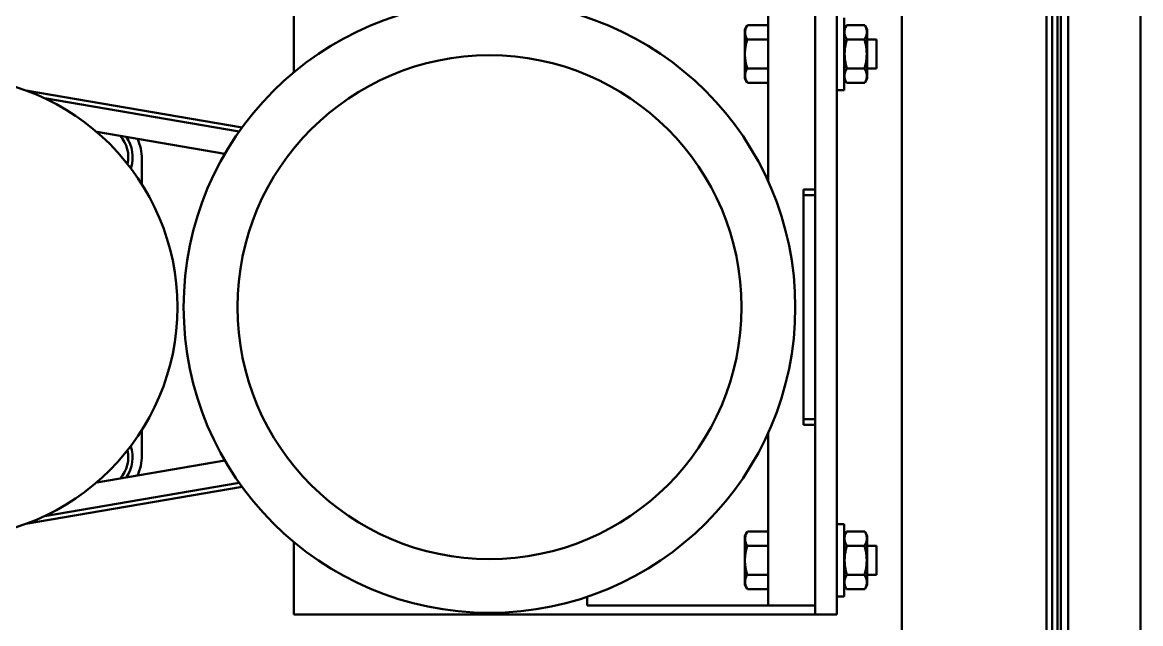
# Model space of a CAD drawing. Header units: millimetres. Extents: x 4915 to 15267, y 4787 to 10268.
# Drawn here: x 6382.2 to 6691.2, y 8861.8 to 9028 of the extents above; entities that cross this region are included whole.
import ezdxf

# ---------------------------------------------------------------- set-up
doc = ezdxf.new("R2010")
doc.units = ezdxf.units.MM
doc.layers.add('外形線', color=7, linetype='Continuous', lineweight=50)

msp = doc.modelspace()

# ---------------------------------------------------------------- linework, layer by layer
at = {"layer": '外形線'}
for p, q in [((6666.73, 9555.78), (6666.73, 8635.78)), ((6668.23, 8635.78), (6668.23, 9555.78)), ((6671.21, 9495.08), (6671.21, 8717.48)), ((6671.21, 9495.08), (6671.21, 8717.48)), ((6691.21, 9493.28), (6691.21, 8719.28)), ((6625.24, 9489.28), (6625.24, 8702.28)), ((6625.24, 8702.28), (6625.24, 9489.28)), ((6665.24, 9479.78), (6665.24, 8732.78)), ((6665.24, 8735.78), (6665.24, 9476.78)), ((6668.24, 8735.78), (6668.24, 9476.78)), ((6669.19, 9416.28), (6669.19, 8778.28)), ((6669.2, 9416.28), (6669.2, 8778.28)), ((6669.2, 9416.28), (6669.2, 8778.28)), ((6669.2, 9416.28), (6669.2, 8778.28)), ((6457.24, 9014.24), (6457.24, 9034.28)), ((6457.24, 9034.28), (6457.24, 9014.24)), ((6588.27, 9031.78), (6588.27, 9027.28)), ((6588.28, 9031.78), (6588.28, 8984.1)), ((6601.28, 9034.28), (6601.28, 8864.28)), ((6601.28, 9031.78), (6601.28, 8981.78)), ((6607.28, 9034.28), (6607.28, 8864.28)), ((6581.87, 9026.08), (6582.52, 9027.21)), ((6588.27, 9027.28), (6582.57, 9027.28)), ((6588.27, 9027.28), (6588.28, 9023.28)), ((6609.28, 9026.08), (6609.92, 9027.2)), ((6614.98, 9027.28), (6609.97, 9027.28)), ((6615.67, 9026.08), (6615.02, 9027.21)), ((6588.28, 9023.28), (6582.5, 9023.28)), ((6588.28, 9023.28), (6588.28, 9015.28)), ((6614.92, 9023.28), (6610.03, 9023.28)), ((6615.67, 9023.28), (6618.27, 9023.28)), ((6588.28, 9015.28), (6582.5, 9015.28)), ((6588.28, 9015.28), (6588.27, 9011.28)), ((6614.92, 9015.28), (6610.03, 9015.28)), ((6615.67, 9015.28), (6618.27, 9015.28)), ((6581.87, 9012.48), (6582.52, 9011.35)), ((6588.27, 9011.28), (6582.57, 9011.28)), ((6588.27, 9011.28), (6588.27, 8984.11)), ((6609.28, 9012.48), (6609.92, 9011.35)), ((6614.98, 9011.28), (6609.97, 9011.28)), ((6615.67, 9012.48), (6615.02, 9011.35)), ((6442.95, 8998.99), (6383.19, 9009.19)), ((6442.14, 8997.86), (6388.35, 9007.04)), ((6609.27, 9009.28), (6607.28, 9009.28)), ((6438.19, 8991.68), (6402.76, 8997.73)), ((6438.19, 8991.68), (6402.76, 8997.73)), ((6406.54, 8994.33), (6406.39, 8994.37)), ((6406.39, 8994.37), (6406.54, 8994.33)), ((6406.57, 8994.19), (6406.54, 8994.33)), ((6406.54, 8994.33), (6406.57, 8994.19)), ((6415.24, 8983.28), (6415.24, 8990.28)), ((6598.03, 8916.78), (6598.03, 8981.78)), ((6598.03, 8981.78), (6601.28, 8981.78)), ((6598.03, 8980.28), (6601.26, 8980.28)), ((6601.24, 8980.28), (6601.24, 8918.28)), ((6601.26, 8981.78), (6601.26, 8980.28)), ((6601.26, 8918.28), (6598.03, 8918.28)), ((6601.26, 8918.28), (6601.26, 8916.78)), ((6415.24, 8908.28), (6415.24, 8915.28)), ((6588.27, 8914.45), (6588.27, 8887.28)), ((6588.28, 8914.46), (6588.28, 8866.78)), ((6601.28, 8916.78), (6598.03, 8916.78)), ((6601.28, 8916.78), (6601.28, 8866.78)), ((6402.76, 8900.83), (6438.19, 8906.88)), ((6402.76, 8900.83), (6438.19, 8906.88)), ((6383.19, 8889.37), (6442.95, 8899.57)), ((6388.35, 8891.52), (6442.14, 8900.7)), ((6581.87, 8886.08), (6582.52, 8887.21)), ((6588.27, 8887.28), (6582.57, 8887.28)), ((6588.27, 8887.28), (6588.28, 8883.28)), ((6607.28, 8889.28), (6609.27, 8889.28)), ((6609.28, 8886.08), (6609.92, 8887.2)), ((6614.98, 8887.28), (6609.97, 8887.28)), ((6615.67, 8886.08), (6615.02, 8887.21)), ((6457.24, 8864.28), (6457.24, 8884.32)), ((6457.24, 8884.32), (6457.24, 8864.28)), ((6588.28, 8883.28), (6582.5, 8883.28)), ((6588.28, 8883.28), (6588.28, 8875.28)), ((6614.92, 8883.28), (6610.03, 8883.28)), ((6615.67, 8883.28), (6618.27, 8883.28)), ((6588.28, 8875.28), (6582.5, 8875.28)), ((6588.28, 8875.28), (6588.27, 8871.28)), ((6614.92, 8875.28), (6610.03, 8875.28)), ((6615.67, 8875.28), (6618.27, 8875.28)), ((6581.87, 8872.48), (6582.52, 8871.35)), ((6588.27, 8871.28), (6582.57, 8871.28)), ((6588.27, 8871.28), (6588.27, 8866.78)), ((6609.28, 8872.48), (6609.92, 8871.35)), ((6614.98, 8871.28), (6609.97, 8871.28)), ((6615.67, 8872.48), (6615.02, 8871.35)), ((6538.26, 8866.78), (6538.26, 8869.2)), ((6538.26, 8869.2), (6538.26, 8866.78)), ((6538.27, 8866.78), (6538.27, 8869.2)), ((6538.27, 8869.2), (6538.27, 8866.78)), ((6607.28, 8869.28), (6609.27, 8869.28)), ((6538.27, 8866.78), (6588.27, 8866.78)), ((6588.28, 8866.78), (6601.28, 8866.78)), ((6601.24, 8866.78), (6601.24, 8864.28)), ((6595.24, 8864.28), (6457.24, 8864.28)), ((6595.24, 8864.28), (6601.24, 8864.28)), ((6607.28, 8864.28), (6601.28, 8864.28))]:
    msp.add_line(p, q, dxfattribs=at).dxf.unprotected_set("ltscale", 0)
for points in [[(6582.57, 9027.28), (6582.46, 9027.09), (6582.36, 9026.9), (6582.27, 9026.72), (6582.2, 9026.55), (6582.13, 9026.38), (6582.07, 9026.21), (6582.03, 9026.05), (6581.99, 9025.89), (6581.96, 9025.73), (6581.93, 9025.58), (6581.92, 9025.42), (6581.91, 9025.27), (6581.91, 9025.11), (6581.92, 9024.96), (6581.94, 9024.8), (6581.97, 9024.65), (6582, 9024.49), (6582.05, 9024.33), (6582.1, 9024.16), (6582.16, 9024), (6582.23, 9023.82), (6582.31, 9023.65), (6582.4, 9023.47), (6582.5, 9023.28)], [(6609.97, 9027.28), (6609.87, 9027.09), (6609.78, 9026.91), (6609.7, 9026.74), (6609.63, 9026.56), (6609.57, 9026.4), (6609.52, 9026.23), (6609.47, 9026.07), (6609.44, 9025.91), (6609.41, 9025.76), (6609.4, 9025.6), (6609.39, 9025.44), (6609.39, 9025.29), (6609.39, 9025.13), (6609.41, 9024.98), (6609.43, 9024.82), (6609.46, 9024.66), (6609.5, 9024.5), (6609.55, 9024.34), (6609.6, 9024.18), (6609.67, 9024.01), (6609.74, 9023.83), (6609.83, 9023.65), (6609.92, 9023.47), (6610.03, 9023.28)], [(6614.92, 9023.28), (6615.03, 9023.47), (6615.12, 9023.65), (6615.21, 9023.83), (6615.28, 9024.01), (6615.35, 9024.18), (6615.4, 9024.34), (6615.45, 9024.5), (6615.49, 9024.66), (6615.52, 9024.82), (6615.54, 9024.98), (6615.56, 9025.13), (6615.56, 9025.29), (6615.56, 9025.44), (6615.55, 9025.6), (6615.53, 9025.76), (6615.51, 9025.91), (6615.47, 9026.07), (6615.43, 9026.23), (6615.38, 9026.4), (6615.32, 9026.56), (6615.25, 9026.74), (6615.17, 9026.91), (6615.08, 9027.09), (6614.98, 9027.28)], [(6582.5, 9023.28), (6582.45, 9023.11), (6582.41, 9022.93), (6582.36, 9022.76), (6582.32, 9022.59), (6582.27, 9022.42), (6582.23, 9022.26), (6582.2, 9022.09), (6582.16, 9021.92), (6582.13, 9021.76), (6582.1, 9021.59), (6582.07, 9021.43), (6582.04, 9021.27), (6582.01, 9021.1), (6581.99, 9020.94), (6581.97, 9020.78), (6581.95, 9020.61), (6581.93, 9020.45), (6581.92, 9020.28), (6581.9, 9020.12), (6581.89, 9019.95), (6581.89, 9019.79), (6581.88, 9019.62), (6581.88, 9019.45), (6581.88, 9019.28)], [(6610.03, 9023.28), (6609.93, 9022.9), (6609.84, 9022.54), (6609.75, 9022.18), (6609.68, 9021.84), (6609.62, 9021.5), (6609.57, 9021.17), (6609.52, 9020.85), (6609.49, 9020.53), (6609.46, 9020.21), (6609.44, 9019.9), (6609.43, 9019.59), (6609.42, 9019.28), (6609.43, 9018.97), (6609.44, 9018.66), (6609.46, 9018.34), (6609.49, 9018.03), (6609.52, 9017.71), (6609.57, 9017.39), (6609.62, 9017.06), (6609.68, 9016.72), (6609.75, 9016.37), (6609.84, 9016.02), (6609.93, 9015.66), (6610.03, 9015.28)], [(6614.92, 9015.28), (6615.02, 9015.66), (6615.11, 9016.02), (6615.2, 9016.37), (6615.27, 9016.72), (6615.33, 9017.06), (6615.38, 9017.39), (6615.43, 9017.71), (6615.46, 9018.03), (6615.49, 9018.34), (6615.51, 9018.66), (6615.52, 9018.97), (6615.53, 9019.28), (6615.52, 9019.59), (6615.51, 9019.9), (6615.49, 9020.21), (6615.46, 9020.53), (6615.43, 9020.85), (6615.38, 9021.17), (6615.33, 9021.5), (6615.27, 9021.84), (6615.2, 9022.18), (6615.11, 9022.54), (6615.02, 9022.9), (6614.92, 9023.28)], [(6581.88, 9019.28), (6581.88, 9019.11), (6581.88, 9018.94), (6581.89, 9018.77), (6581.89, 9018.61), (6581.9, 9018.44), (6581.92, 9018.27), (6581.93, 9018.11), (6581.95, 9017.95), (6581.97, 9017.78), (6581.99, 9017.62), (6582.01, 9017.46), (6582.04, 9017.29), (6582.07, 9017.13), (6582.1, 9016.96), (6582.13, 9016.8), (6582.16, 9016.63), (6582.2, 9016.47), (6582.23, 9016.3), (6582.27, 9016.13), (6582.32, 9015.97), (6582.36, 9015.8), (6582.41, 9015.62), (6582.45, 9015.45), (6582.5, 9015.28)], [(6582.5, 9015.28), (6582.4, 9015.09), (6582.31, 9014.91), (6582.23, 9014.73), (6582.16, 9014.56), (6582.1, 9014.4), (6582.05, 9014.23), (6582, 9014.07), (6581.97, 9013.91), (6581.94, 9013.76), (6581.92, 9013.6), (6581.91, 9013.44), (6581.91, 9013.29), (6581.92, 9013.14), (6581.93, 9012.98), (6581.96, 9012.82), (6581.99, 9012.67), (6582.03, 9012.51), (6582.07, 9012.34), (6582.13, 9012.18), (6582.2, 9012.01), (6582.27, 9011.83), (6582.36, 9011.66), (6582.46, 9011.47), (6582.57, 9011.28)], [(6610.03, 9015.28), (6609.92, 9015.09), (6609.83, 9014.9), (6609.74, 9014.73), (6609.67, 9014.55), (6609.6, 9014.38), (6609.55, 9014.22), (6609.5, 9014.05), (6609.46, 9013.89), (6609.43, 9013.74), (6609.41, 9013.58), (6609.39, 9013.42), (6609.39, 9013.27), (6609.39, 9013.11), (6609.4, 9012.96), (6609.41, 9012.8), (6609.44, 9012.64), (6609.47, 9012.49), (6609.52, 9012.32), (6609.57, 9012.16), (6609.63, 9011.99), (6609.7, 9011.82), (6609.78, 9011.65), (6609.87, 9011.47), (6609.97, 9011.28)], [(6614.98, 9011.28), (6615.08, 9011.47), (6615.17, 9011.65), (6615.25, 9011.82), (6615.32, 9011.99), (6615.38, 9012.16), (6615.43, 9012.32), (6615.47, 9012.49), (6615.51, 9012.64), (6615.53, 9012.8), (6615.55, 9012.96), (6615.56, 9013.11), (6615.56, 9013.27), (6615.56, 9013.42), (6615.54, 9013.58), (6615.52, 9013.74), (6615.49, 9013.89), (6615.45, 9014.05), (6615.4, 9014.22), (6615.35, 9014.38), (6615.28, 9014.55), (6615.21, 9014.73), (6615.12, 9014.9), (6615.03, 9015.09), (6614.92, 9015.28)], [(6582.57, 8887.28), (6582.46, 8887.09), (6582.36, 8886.9), (6582.27, 8886.72), (6582.2, 8886.55), (6582.13, 8886.38), (6582.07, 8886.21), (6582.03, 8886.05), (6581.99, 8885.89), (6581.96, 8885.73), (6581.93, 8885.58), (6581.92, 8885.42), (6581.91, 8885.27), (6581.91, 8885.11), (6581.92, 8884.96), (6581.94, 8884.8), (6581.97, 8884.65), (6582, 8884.49), (6582.05, 8884.33), (6582.1, 8884.16), (6582.16, 8884), (6582.23, 8883.82), (6582.31, 8883.65), (6582.4, 8883.47), (6582.5, 8883.28)], [(6609.97, 8887.28), (6609.87, 8887.09), (6609.78, 8886.91), (6609.7, 8886.74), (6609.63, 8886.56), (6609.57, 8886.4), (6609.52, 8886.23), (6609.47, 8886.07), (6609.44, 8885.91), (6609.41, 8885.76), (6609.4, 8885.6), (6609.39, 8885.44), (6609.39, 8885.29), (6609.39, 8885.13), (6609.41, 8884.98), (6609.43, 8884.82), (6609.46, 8884.66), (6609.5, 8884.5), (6609.55, 8884.34), (6609.6, 8884.18), (6609.67, 8884.01), (6609.74, 8883.83), (6609.83, 8883.65), (6609.92, 8883.47), (6610.03, 8883.28)], [(6614.92, 8883.28), (6615.03, 8883.47), (6615.12, 8883.65), (6615.21, 8883.83), (6615.28, 8884.01), (6615.35, 8884.18), (6615.4, 8884.34), (6615.45, 8884.5), (6615.49, 8884.66), (6615.52, 8884.82), (6615.54, 8884.98), (6615.56, 8885.13), (6615.56, 8885.29), (6615.56, 8885.44), (6615.55, 8885.6), (6615.53, 8885.76), (6615.51, 8885.91), (6615.47, 8886.07), (6615.43, 8886.23), (6615.38, 8886.4), (6615.32, 8886.56), (6615.25, 8886.74), (6615.17, 8886.91), (6615.08, 8887.09), (6614.98, 8887.28)], [(6582.5, 8883.28), (6582.45, 8883.11), (6582.41, 8882.93), (6582.36, 8882.76), (6582.32, 8882.59), (6582.27, 8882.42), (6582.23, 8882.26), (6582.2, 8882.09), (6582.16, 8881.92), (6582.13, 8881.76), (6582.1, 8881.59), (6582.07, 8881.43), (6582.04, 8881.27), (6582.01, 8881.1), (6581.99, 8880.94), (6581.97, 8880.78), (6581.95, 8880.61), (6581.93, 8880.45), (6581.92, 8880.28), (6581.9, 8880.12), (6581.89, 8879.95), (6581.89, 8879.79), (6581.88, 8879.62), (6581.88, 8879.45), (6581.88, 8879.28)], [(6610.03, 8883.28), (6609.93, 8882.9), (6609.84, 8882.54), (6609.75, 8882.18), (6609.68, 8881.84), (6609.62, 8881.5), (6609.57, 8881.17), (6609.52, 8880.85), (6609.49, 8880.53), (6609.46, 8880.21), (6609.44, 8879.9), (6609.43, 8879.59), (6609.42, 8879.28), (6609.43, 8878.97), (6609.44, 8878.66), (6609.46, 8878.34), (6609.49, 8878.03), (6609.52, 8877.71), (6609.57, 8877.39), (6609.62, 8877.06), (6609.68, 8876.72), (6609.75, 8876.37), (6609.84, 8876.02), (6609.93, 8875.66), (6610.03, 8875.28)], [(6614.92, 8875.28), (6615.02, 8875.66), (6615.11, 8876.02), (6615.2, 8876.37), (6615.27, 8876.72), (6615.33, 8877.06), (6615.38, 8877.39), (6615.43, 8877.71), (6615.46, 8878.03), (6615.49, 8878.34), (6615.51, 8878.66), (6615.52, 8878.97), (6615.53, 8879.28), (6615.52, 8879.59), (6615.51, 8879.9), (6615.49, 8880.21), (6615.46, 8880.53), (6615.43, 8880.85), (6615.38, 8881.17), (6615.33, 8881.5), (6615.27, 8881.84), (6615.2, 8882.18), (6615.11, 8882.54), (6615.02, 8882.9), (6614.92, 8883.28)], [(6581.88, 8879.28), (6581.88, 8879.11), (6581.88, 8878.94), (6581.89, 8878.77), (6581.89, 8878.61), (6581.9, 8878.44), (6581.92, 8878.27), (6581.93, 8878.11), (6581.95, 8877.95), (6581.97, 8877.78), (6581.99, 8877.62), (6582.01, 8877.46), (6582.04, 8877.29), (6582.07, 8877.13), (6582.1, 8876.96), (6582.13, 8876.8), (6582.16, 8876.63), (6582.2, 8876.47), (6582.23, 8876.3), (6582.27, 8876.13), (6582.32, 8875.97), (6582.36, 8875.8), (6582.41, 8875.62), (6582.45, 8875.45), (6582.5, 8875.28)], [(6582.5, 8875.28), (6582.4, 8875.09), (6582.31, 8874.91), (6582.23, 8874.73), (6582.16, 8874.56), (6582.1, 8874.4), (6582.05, 8874.23), (6582, 8874.07), (6581.97, 8873.91), (6581.94, 8873.76), (6581.92, 8873.6), (6581.91, 8873.44), (6581.91, 8873.29), (6581.92, 8873.14), (6581.93, 8872.98), (6581.96, 8872.82), (6581.99, 8872.67), (6582.03, 8872.51), (6582.07, 8872.34), (6582.13, 8872.18), (6582.2, 8872.01), (6582.27, 8871.83), (6582.36, 8871.66), (6582.46, 8871.47), (6582.57, 8871.28)], [(6610.03, 8875.28), (6609.92, 8875.09), (6609.83, 8874.9), (6609.74, 8874.73), (6609.67, 8874.55), (6609.6, 8874.38), (6609.55, 8874.22), (6609.5, 8874.05), (6609.46, 8873.89), (6609.43, 8873.74), (6609.41, 8873.58), (6609.39, 8873.42), (6609.39, 8873.27), (6609.39, 8873.11), (6609.4, 8872.96), (6609.41, 8872.8), (6609.44, 8872.64), (6609.47, 8872.49), (6609.52, 8872.32), (6609.57, 8872.16), (6609.63, 8871.99), (6609.7, 8871.82), (6609.78, 8871.65), (6609.87, 8871.47), (6609.97, 8871.28)], [(6614.98, 8871.28), (6615.08, 8871.47), (6615.17, 8871.65), (6615.25, 8871.82), (6615.32, 8871.99), (6615.38, 8872.16), (6615.43, 8872.32), (6615.47, 8872.49), (6615.51, 8872.64), (6615.53, 8872.8), (6615.55, 8872.96), (6615.56, 8873.11), (6615.56, 8873.27), (6615.56, 8873.42), (6615.54, 8873.58), (6615.52, 8873.74), (6615.49, 8873.89), (6615.45, 8874.05), (6615.4, 8874.22), (6615.35, 8874.38), (6615.28, 8874.55), (6615.21, 8874.73), (6615.12, 8874.9), (6615.03, 8875.09), (6614.92, 8875.28)]]:
    msp.add_lwpolyline(points, dxfattribs=at).dxf.unprotected_set("ltscale", 0)
for centre, radius in [((6511.28, 8949.28), 84.5), ((6511.29, 8949.28), 69.63), ((6361.25, 8949.28), 63.8)]:
    msp.add_circle(centre, radius, dxfattribs=at).dxf.unprotected_set("ltscale", 0)
for centre, radius, start, end in [((6511.28, 8949.28), 84.5, 90, 180), ((6402.74, 8990.78), 8.76, 347.3806, 41.8319), ((6402.74, 8990.78), 9.96, 343.0451, 33.8236), ((6402.24, 8990.28), 13, 0, 25.1942), ((6402.74, 8990.78), 9.96, 341.8615, 343.0451), ((6511.28, 8949.28), 84.5, 180, 270), ((6402.74, 8907.78), 8.76, 318.1681, 12.6194), ((6402.74, 8907.78), 9.96, 326.1764, 18.1385), ((6402.24, 8908.28), 13, 334.8058, 0)]:
    msp.add_arc(centre, radius, start, end, dxfattribs=at).dxf.unprotected_set("ltscale", 0)
for centre, major_axis, start_param, end_param in [((6609.27, 9019.28), (0, 10), 3.141587, 6.283179), ((6581.87, 9019.28), (0, -6.8), 0, 6.283185), ((6615.67, 9019.28), (0, 6.8), 3.141832, 6.282946), ((6618.27, 9019.28), (0, -4), 0.000015, 3.141608), ((6609.27, 8879.28), (0, -10), 0.000006, 3.141599), ((6581.87, 8879.28), (0, -6.8), 0, 6.283185), ((6615.67, 8879.28), (0, 6.8), 3.141832, 6.282946), ((6618.27, 8879.28), (0, -4), 0, 3.141593)]:
    msp.add_ellipse(centre, major_axis=major_axis, ratio=0.000138, start_param=start_param, end_param=end_param, dxfattribs=at).dxf.unprotected_set("ltscale", 0)

doc.saveas('drawing.dxf')
